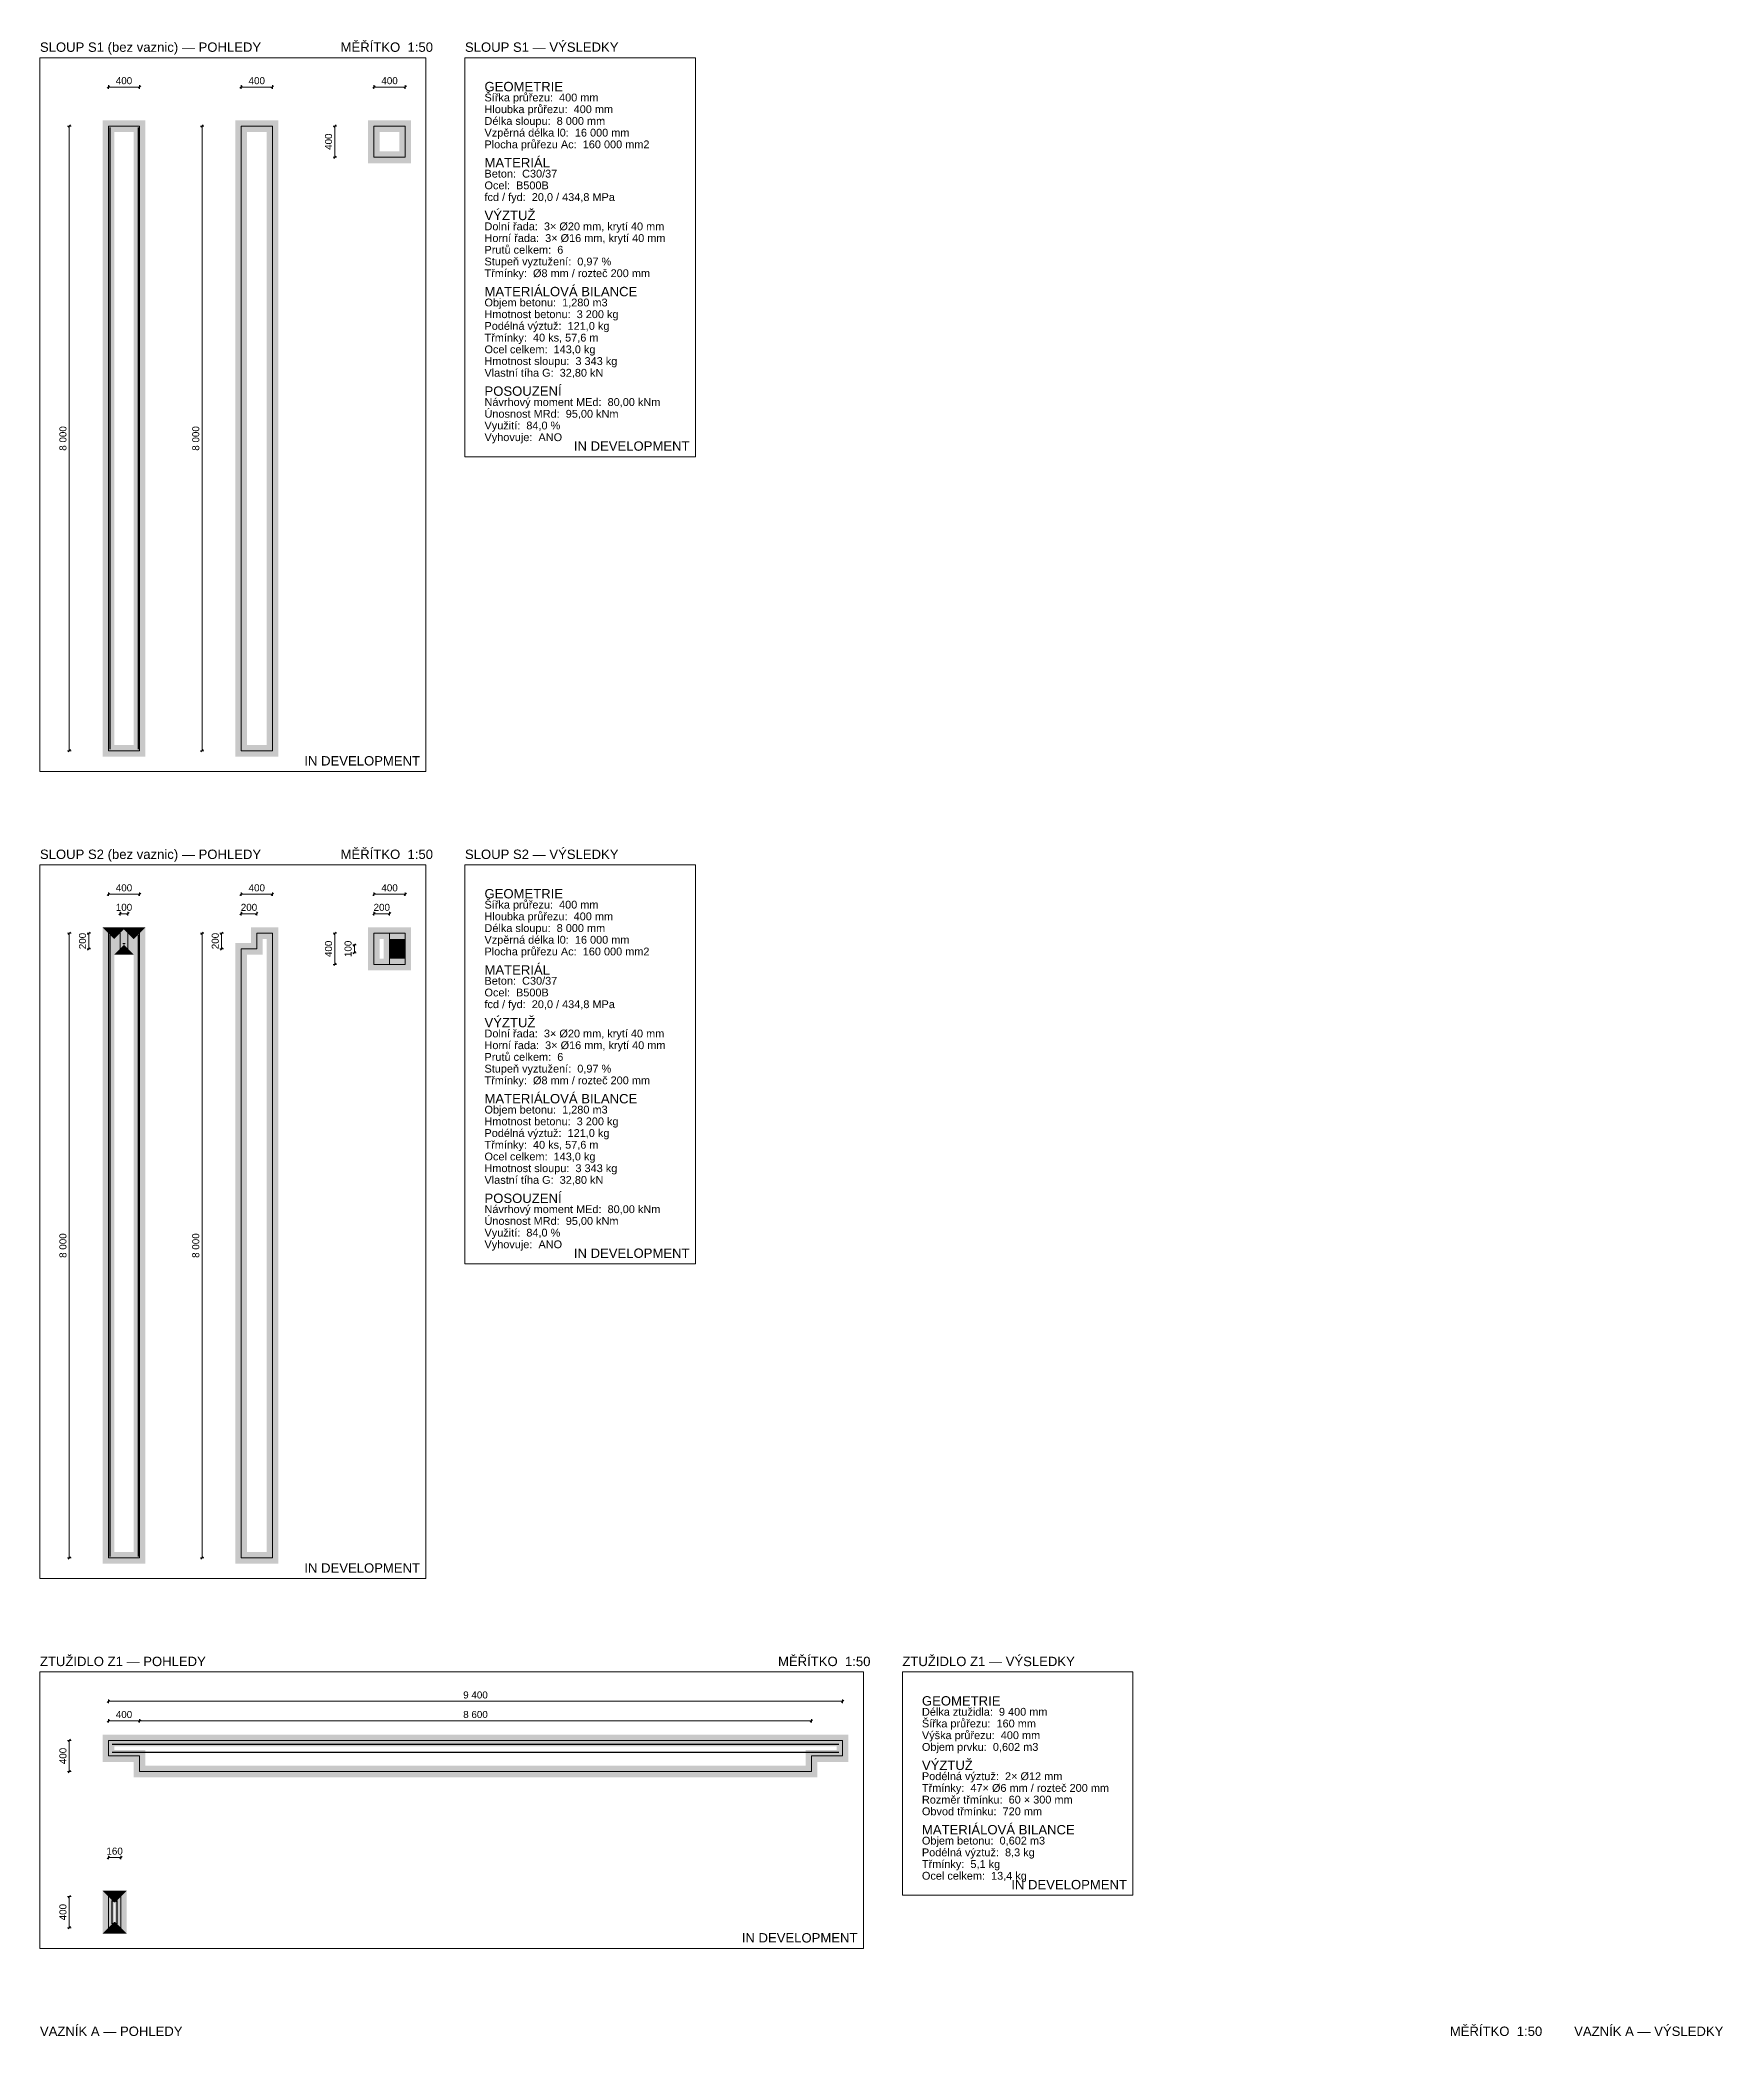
# Model space of a CAD drawing. Header units: millimetres. Extents: x 0 to 23221, y -54861 to 32.
# Drawn here: x 0 to 21547, y -25530 to 32 of the extents above; entities that cross this region are included whole.
import ezdxf

# ---------------------------------------------------------------- set-up
doc = ezdxf.new("R2010")
doc.units = ezdxf.units.MM
for name, color, linetype, lineweight in [('OPTICORS_HLAVICKA', 7, 'CONTINUOUS', 0), ('OPTICORS_POZNAMKA', 9, 'CONTINUOUS', 0), ('OPTICORS_RAMECEK', 9, 'CONTINUOUS', 0), ('OPTICORS_SLOUP_S1_BETON', 7, 'CONTINUOUS', 0), ('OPTICORS_SLOUP_S1_KOTY', 7, 'CONTINUOUS', 0), ('OPTICORS_SLOUP_S1_POPIS', 7, 'CONTINUOUS', 0), ('OPTICORS_SLOUP_S1_VYZTUZ', 8, 'CONTINUOUS', 25), ('OPTICORS_SLOUP_S2_BETON', 7, 'CONTINUOUS', 0), ('OPTICORS_SLOUP_S2_KOTY', 7, 'CONTINUOUS', 0), ('OPTICORS_SLOUP_S2_POPIS', 7, 'CONTINUOUS', 0), ('OPTICORS_SLOUP_S2_VYZTUZ', 8, 'CONTINUOUS', 25), ('OPTICORS_ZTUZIDLO_Z1_BETON', 7, 'CONTINUOUS', 0), ('OPTICORS_ZTUZIDLO_Z1_KOTY', 7, 'CONTINUOUS', 0), ('OPTICORS_ZTUZIDLO_Z1_POPIS', 7, 'CONTINUOUS', 0), ('OPTICORS_ZTUZIDLO_Z1_VYZTUZ', 8, 'CONTINUOUS', 25)]:
    doc.layers.add(name, color=color, linetype=linetype, lineweight=lineweight)
doc.styles.add('OPTICORS', font='arial.ttf')

msp = doc.modelspace()

# ---------------------------------------------------------------- linework, layer by layer
at = {"layer": 'OPTICORS_RAMECEK'}
for points in [[(0, -9336), (4941, -9336), (4941, -195), (0, -195)], [(5441, -5305), (8391, -5305), (8391, -195), (5441, -195)], [(0, -19672), (4941, -19672), (4941, -10531), (0, -10531)], [(5441, -15641), (8391, -15641), (8391, -10531), (5441, -10531)], [(0, -24408), (10541, -24408), (10541, -20867), (0, -20867)], [(11041, -23727), (13991, -23727), (13991, -20867), (11041, -20867)]]:
    msp.add_lwpolyline(points, close=True, dxfattribs=at)
at = {"layer": 'OPTICORS_SLOUP_S1_BETON'}
for points in [[(876, -1071), (1276, -1071), (1276, -9071), (876, -9071)], [(2576, -1071), (2976, -1071), (2976, -9071), (2576, -9071)], [(4276, -1071), (4676, -1071), (4676, -1471), (4276, -1471)]]:
    msp.add_lwpolyline(points, close=True, dxfattribs=at)
for points in [[(801, -996), (1351, -996), (951, -1146), (1201, -1146)], [(801, -9146), (801, -996), (951, -8996), (951, -1146)], [(1351, -996), (1351, -9146), (1201, -1146), (1201, -8996)], [(2501, -996), (3051, -996), (2651, -1146), (2901, -1146)], [(2501, -9146), (2501, -996), (2651, -8996), (2651, -1146)], [(3051, -996), (3051, -9146), (2901, -1146), (2901, -8996)], [(4201, -996), (4751, -996), (4351, -1146), (4601, -1146)], [(4201, -1546), (4201, -996), (4351, -1396), (4351, -1146)], [(4751, -996), (4751, -1546), (4601, -1146), (4601, -1396)], [(4751, -1546), (4201, -1546), (4601, -1396), (4351, -1396)], [(1351, -9146), (801, -9146), (1201, -8996), (951, -8996)], [(3051, -9146), (2501, -9146), (2901, -8996), (2651, -8996)]]:
    msp.add_solid(points, dxfattribs=at)
at = {"layer": 'OPTICORS_SLOUP_S1_KOTY'}
for p, q in [((861, -586), (891, -556)), ((876, -548.5), (876, -593.5)), ((876, -571), (1276, -571)), ((1261, -586), (1291, -556)), ((1276, -548.5), (1276, -593.5)), ((2561, -586), (2591, -556)), ((2576, -548.5), (2576, -593.5)), ((2576, -571), (2976, -571)), ((2961, -586), (2991, -556)), ((2976, -548.5), (2976, -593.5)), ((4261, -586), (4291, -556)), ((4276, -548.5), (4276, -593.5)), ((4276, -571), (4676, -571)), ((4661, -586), (4691, -556)), ((4676, -548.5), (4676, -593.5)), ((353.5, -1071), (398.5, -1071)), ((361, -1086), (391, -1056)), ((376, -1071), (376, -9071)), ((2053.5, -1071), (2098.5, -1071)), ((2061, -1086), (2091, -1056)), ((2076, -1071), (2076, -9071)), ((3753.5, -1071), (3798.5, -1071)), ((3761, -1086), (3791, -1056)), ((3776, -1071), (3776, -1471)), ((3753.5, -1471), (3798.5, -1471)), ((3761, -1486), (3791, -1456)), ((353.5, -9071), (398.5, -9071)), ((361, -9086), (391, -9056)), ((2053.5, -9071), (2098.5, -9071)), ((2061, -9086), (2091, -9056))]:
    msp.add_line(p, q, dxfattribs=at)
at = {"layer": 'OPTICORS_SLOUP_S1_VYZTUZ'}
for p, q in [((896, -1091), (896, -9051)), ((1256, -1091), (1256, -9051))]:
    msp.add_line(p, q, dxfattribs=at)
at = {"layer": 'OPTICORS_SLOUP_S2_BETON'}
for p, q in [((4476, -11407), (4476, -11807)), ((4476, -11557), (4676, -11557)), ((4476, -11657), (4676, -11657))]:
    msp.add_line(p, q, dxfattribs=at)
for points in [[(876, -11407), (1026, -11407), (1026, -11607), (1126, -11607), (1126, -11407), (1276, -11407), (1276, -19407), (876, -19407)], [(2776, -11407), (2976, -11407), (2976, -19407), (2576, -19407), (2576, -11607), (2776, -11607)], [(4276, -11407), (4676, -11407), (4676, -11807), (4276, -11807)]]:
    msp.add_lwpolyline(points, close=True, dxfattribs=at)
for points in [[(801, -11332), (1101, -11332), (951, -11482)], [(801, -19482), (801, -11332), (951, -19332), (951, -11482)], [(1101, -11332), (1101, -11532), (951, -11482), (951, -11682)], [(1051, -11532), (1051, -11332), (1201, -11682), (1201, -11482)], [(1051, -11332), (1351, -11332), (1201, -11482)], [(1351, -11332), (1351, -19482), (1201, -11482), (1201, -19332)], [(2701, -11332), (3051, -11332), (2851, -11482), (2901, -11482)], [(2701, -11532), (2701, -11332), (2851, -11682), (2851, -11482)], [(3051, -11332), (3051, -19482), (2901, -11482), (2901, -19332)], [(4201, -11332), (4751, -11332), (4351, -11482), (4601, -11482)], [(4201, -11882), (4201, -11332), (4351, -11732), (4351, -11482)], [(4551, -11407), (4551, -11807), (4401, -11407), (4401, -11807)], [(4476, -11482), (4676, -11482), (4476, -11632), (4676, -11632)], [(4751, -11332), (4751, -11882), (4601, -11482), (4601, -11732)], [(1101, -11532), (1051, -11532), (951, -11682), (1201, -11682)], [(2501, -19482), (2501, -11532), (2651, -19332), (2651, -11682)], [(2501, -11532), (2701, -11532), (2651, -11682), (2851, -11682)], [(4751, -11882), (4201, -11882), (4601, -11732), (4351, -11732)], [(4476, -11582), (4676, -11582), (4476, -11732), (4676, -11732)], [(1351, -19482), (801, -19482), (1201, -19332), (951, -19332)], [(3051, -19482), (2501, -19482), (2901, -19332), (2651, -19332)]]:
    msp.add_solid(points, dxfattribs=at)
at = {"layer": 'OPTICORS_SLOUP_S2_KOTY'}
for p, q in [((861, -10922), (891, -10892)), ((876, -10884.5), (876, -10929.5)), ((876, -10907), (1276, -10907)), ((1261, -10922), (1291, -10892)), ((1276, -10884.5), (1276, -10929.5)), ((2561, -10922), (2591, -10892)), ((2576, -10884.5), (2576, -10929.5)), ((2576, -10907), (2976, -10907)), ((2961, -10922), (2991, -10892)), ((2976, -10884.5), (2976, -10929.5)), ((4261, -10922), (4291, -10892)), ((4276, -10884.5), (4276, -10929.5)), ((4276, -10907), (4676, -10907)), ((4661, -10922), (4691, -10892)), ((4676, -10884.5), (4676, -10929.5)), ((1011, -11172), (1041, -11142)), ((1026, -11134.5), (1026, -11179.5)), ((1026, -11157), (1126, -11157)), ((1111, -11172), (1141, -11142)), ((1126, -11134.5), (1126, -11179.5)), ((2561, -11172), (2591, -11142)), ((2576, -11134.5), (2576, -11179.5)), ((2576, -11157), (2776, -11157)), ((2761, -11172), (2791, -11142)), ((2776, -11134.5), (2776, -11179.5)), ((4261, -11172), (4291, -11142)), ((4276, -11134.5), (4276, -11179.5)), ((4276, -11157), (4476, -11157)), ((4461, -11172), (4491, -11142)), ((4476, -11134.5), (4476, -11179.5)), ((353.5, -11407), (398.5, -11407)), ((361, -11422), (391, -11392)), ((376, -11407), (376, -19407)), ((603.5, -11407), (648.5, -11407)), ((611, -11422), (641, -11392)), ((626, -11407), (626, -11607)), ((2053.5, -11407), (2098.5, -11407)), ((2061, -11422), (2091, -11392)), ((2076, -11407), (2076, -19407)), ((2303.5, -11407), (2348.5, -11407)), ((2311, -11422), (2341, -11392)), ((2326, -11407), (2326, -11607)), ((3753.5, -11407), (3798.5, -11407)), ((3761, -11422), (3791, -11392)), ((3776, -11407), (3776, -11807)), ((603.5, -11607), (648.5, -11607)), ((611, -11622), (641, -11592)), ((2303.5, -11607), (2348.5, -11607)), ((2311, -11622), (2341, -11592)), ((4003.5, -11557), (4048.5, -11557)), ((4003.5, -11657), (4048.5, -11657)), ((4011, -11572), (4041, -11542)), ((4011, -11672), (4041, -11642)), ((4026, -11557), (4026, -11657)), ((3753.5, -11807), (3798.5, -11807)), ((3761, -11822), (3791, -11792)), ((353.5, -19407), (398.5, -19407)), ((361, -19422), (391, -19392)), ((2053.5, -19407), (2098.5, -19407)), ((2061, -19422), (2091, -19392))]:
    msp.add_line(p, q, dxfattribs=at)
at = {"layer": 'OPTICORS_SLOUP_S2_VYZTUZ'}
for p, q in [((896, -11427), (896, -19387)), ((1256, -11427), (1256, -19387))]:
    msp.add_line(p, q, dxfattribs=at)
at = {"layer": 'OPTICORS_ZTUZIDLO_Z1_BETON'}
for points in [[(876, -21743), (10276, -21743), (10276, -21943), (9876, -21943), (9876, -22143), (1276, -22143), (1276, -21943), (876, -21943)], [(876, -23743), (1036, -23743), (1036, -24143), (876, -24143)]]:
    msp.add_lwpolyline(points, close=True, dxfattribs=at)
for points in [[(801, -21668), (10351, -21668), (951, -21818), (10201, -21818)], [(801, -22018), (801, -21668), (951, -21868), (951, -21818)], [(10351, -21668), (10351, -22018), (10201, -21818), (10201, -21868)], [(1201, -22018), (801, -22018), (1351, -21868), (951, -21868)], [(1201, -22218), (1201, -22018), (1351, -22068), (1351, -21868)], [(10351, -22018), (9951, -22018), (10201, -21868), (9801, -21868)], [(9951, -22018), (9951, -22218), (9801, -21868), (9801, -22068)], [(9951, -22218), (1201, -22218), (9801, -22068), (1351, -22068)], [(801, -23668), (1111, -23668), (951, -23818), (961, -23818)], [(801, -24218), (801, -23668), (951, -24068), (951, -23818)], [(1111, -23668), (1111, -24218), (961, -23818), (961, -24068)], [(1111, -24218), (801, -24218), (961, -24068), (951, -24068)]]:
    msp.add_solid(points, dxfattribs=at)
at = {"layer": 'OPTICORS_ZTUZIDLO_Z1_KOTY'}
for p, q in [((861, -21258), (891, -21228)), ((876, -21220.5), (876, -21265.5)), ((876, -21243), (10276, -21243)), ((876, -21470.5), (876, -21515.5)), ((1276, -21470.5), (1276, -21515.5)), ((1276, -21470.5), (1276, -21515.5)), ((9876, -21470.5), (9876, -21515.5)), ((10261, -21258), (10291, -21228)), ((10276, -21220.5), (10276, -21265.5)), ((861, -21508), (891, -21478)), ((876, -21493), (1276, -21493)), ((1261, -21508), (1291, -21478)), ((1261, -21508), (1291, -21478)), ((1276, -21493), (9876, -21493)), ((9861, -21508), (9891, -21478)), ((353.5, -21743), (398.5, -21743)), ((361, -21758), (391, -21728)), ((376, -21743), (376, -22143)), ((353.5, -22143), (398.5, -22143)), ((361, -22158), (391, -22128)), ((861, -23258), (891, -23228)), ((876, -23220.5), (876, -23265.5)), ((876, -23243), (1036, -23243)), ((1021, -23258), (1051, -23228)), ((1036, -23220.5), (1036, -23265.5)), ((353.5, -23743), (398.5, -23743)), ((361, -23758), (391, -23728)), ((376, -23743), (376, -24143)), ((353.5, -24143), (398.5, -24143)), ((361, -24158), (391, -24128))]:
    msp.add_line(p, q, dxfattribs=at)
at = {"layer": 'OPTICORS_ZTUZIDLO_Z1_VYZTUZ'}
for p, q in [((926, -21793), (10226, -21793)), ((926, -21893), (10226, -21893))]:
    msp.add_line(p, q, dxfattribs=at)
msp.add_lwpolyline([(926, -23793), (986, -23793), (986, -24093), (926, -24093)], close=True, dxfattribs=at)
for centre in [(932, -23799), (980, -23799)]:
    msp.add_circle(centre, 6, dxfattribs=at)

# ---------------------------------------------------------------- texts
at = {"layer": 'OPTICORS_HLAVICKA', "char_height": 120, "attachment_point": 1, "style": 'OPTICORS'}
for s, insert in [('SLOUP S1 (bez vaznic) — POHLEDY', (0, 0)), ('MĚŘÍTKO  1:50', (3849, 0)), ('SLOUP S1 — VÝSLEDKY', (5441, 0)), ('SLOUP S2 (bez vaznic) — POHLEDY', (0, -10336)), ('MĚŘÍTKO  1:50', (3849, -10336)), ('SLOUP S2 — VÝSLEDKY', (5441, -10336)), ('ZTUŽIDLO Z1 — POHLEDY', (0, -20672)), ('MĚŘÍTKO  1:50', (9449, -20672)), ('ZTUŽIDLO Z1 — VÝSLEDKY', (11041, -20672)), ('VAZNÍK A — POHLEDY', (0, -25408)), ('MĚŘÍTKO  1:50', (18049, -25408)), ('VAZNÍK A — VÝSLEDKY', (19641, -25408))]:
    msp.add_mtext(s, dxfattribs=dict(at, insert=insert))
at = {"layer": 'OPTICORS_POZNAMKA', "char_height": 120, "attachment_point": 9, "style": 'OPTICORS'}
for insert in [(8316, -5230), (4866, -9261), (8316, -15566), (4866, -19597), (13916, -23652), (10466, -24333)]:
    msp.add_mtext('IN DEVELOPMENT', dxfattribs=dict(at, insert=insert))
at = {"layer": 'OPTICORS_SLOUP_S1_KOTY', "char_height": 90, "attachment_point": 5, "style": 'OPTICORS'}
for insert in [(1076, -490), (2776, -490), (4476, -490)]:
    msp.add_mtext('400', dxfattribs=dict(at, insert=insert))
at = {"layer": 'OPTICORS_SLOUP_S1_KOTY', "char_height": 90, "attachment_point": 5, "rotation": 90, "style": 'OPTICORS'}
for s, insert in [('400', (3695, -1271)), ('8 000', (295, -5071)), ('8 000', (1995, -5071))]:
    msp.add_mtext(s, dxfattribs=dict(at, insert=insert))
at = {"layer": 'OPTICORS_SLOUP_S1_POPIS', "attachment_point": 1, "style": 'OPTICORS'}
for s, insert, char_height in [('GEOMETRIE', (5691, -505), 120), ('Šířka průřezu:  400 mm', (5691, -655), 100), ('Hloubka průřezu:  400 mm', (5691, -805), 100), ('Délka sloupu:  8 000 mm', (5691, -955), 100), ('Vzpěrná délka l0:  16 000 mm', (5691, -1105), 100), ('Plocha průřezu Ac:  160 000 mm2', (5691, -1255), 100), ('MATERIÁL', (5691, -1480), 120), ('Ocel:  B500B', (5691, -1780), 100), ('Beton:  C30/37', (5691, -1630), 100), ('fcd / fyd:  20,0 / 434,8 MPa', (5691, -1930), 100), ('VÝZTUŽ', (5691, -2155), 120), ('Dolní řada:  3× %%c20 mm, krytí 40 mm', (5691, -2305), 100), ('Horní řada:  3× %%c16 mm, krytí 40 mm', (5691, -2455), 100), ('Stupeň vyztužení:  0,97 %', (5691, -2755), 100), ('Prutů celkem:  6', (5691, -2605), 100), ('Třmínky:  %%c8 mm / rozteč 200 mm', (5691, -2905), 100), ('Objem betonu:  1,280 m3', (5691, -3280), 100), ('MATERIÁLOVÁ BILANCE', (5691, -3130), 120), ('Hmotnost betonu:  3 200 kg', (5691, -3430), 100), ('Podélná výztuž:  121,0 kg', (5691, -3580), 100), ('Třmínky:  40 ks, 57,6 m', (5691, -3730), 100), ('Ocel celkem:  143,0 kg', (5691, -3880), 100), ('Hmotnost sloupu:  3 343 kg', (5691, -4030), 100), ('Vlastní tíha G:  32,80 kN', (5691, -4180), 100), ('Návrhový moment MEd:  80,00 kNm', (5691, -4555), 100), ('POSOUZENÍ', (5691, -4405), 120), ('Využití:  84,0 %', (5691, -4855), 100), ('Únosnost MRd:  95,00 kNm', (5691, -4705), 100), ('Vyhovuje:  ANO', (5691, -5005), 100)]:
    msp.add_mtext(s, dxfattribs=dict(at, insert=insert, char_height=char_height))
at = {"layer": 'OPTICORS_SLOUP_S2_KOTY', "char_height": 90, "attachment_point": 5, "style": 'OPTICORS'}
for s, insert in [('400', (1076, -10826)), ('400', (2776, -10826)), ('400', (4476, -10826)), ('100', (1076, -11076)), ('200', (2676, -11076)), ('200', (4376, -11076))]:
    msp.add_mtext(s, dxfattribs=dict(at, insert=insert))
at = {"layer": 'OPTICORS_SLOUP_S2_KOTY', "char_height": 90, "attachment_point": 5, "rotation": 90, "style": 'OPTICORS'}
for s, insert in [('200', (545, -11507)), ('200', (2245, -11507)), ('400', (3695, -11607)), ('100', (3945, -11607)), ('8 000', (295, -15407)), ('8 000', (1995, -15407))]:
    msp.add_mtext(s, dxfattribs=dict(at, insert=insert))
at = {"layer": 'OPTICORS_SLOUP_S2_POPIS', "attachment_point": 1, "style": 'OPTICORS'}
for s, insert, char_height in [('Šířka průřezu:  400 mm', (5691, -10991), 100), ('GEOMETRIE', (5691, -10841), 120), ('Hloubka průřezu:  400 mm', (5691, -11141), 100), ('Vzpěrná délka l0:  16 000 mm', (5691, -11441), 100), ('Délka sloupu:  8 000 mm', (5691, -11291), 100), ('Plocha průřezu Ac:  160 000 mm2', (5691, -11591), 100), ('Beton:  C30/37', (5691, -11966), 100), ('MATERIÁL', (5691, -11816), 120), ('fcd / fyd:  20,0 / 434,8 MPa', (5691, -12266), 100), ('Ocel:  B500B', (5691, -12116), 100), ('VÝZTUŽ', (5691, -12491), 120), ('Dolní řada:  3× %%c20 mm, krytí 40 mm', (5691, -12641), 100), ('Horní řada:  3× %%c16 mm, krytí 40 mm', (5691, -12791), 100), ('Prutů celkem:  6', (5691, -12941), 100), ('Třmínky:  %%c8 mm / rozteč 200 mm', (5691, -13241), 100), ('Stupeň vyztužení:  0,97 %', (5691, -13091), 100), ('MATERIÁLOVÁ BILANCE', (5691, -13466), 120), ('Objem betonu:  1,280 m3', (5691, -13616), 100), ('Hmotnost betonu:  3 200 kg', (5691, -13766), 100), ('Třmínky:  40 ks, 57,6 m', (5691, -14066), 100), ('Podélná výztuž:  121,0 kg', (5691, -13916), 100), ('Ocel celkem:  143,0 kg', (5691, -14216), 100), ('Vlastní tíha G:  32,80 kN', (5691, -14516), 100), ('Hmotnost sloupu:  3 343 kg', (5691, -14366), 100), ('POSOUZENÍ', (5691, -14741), 120), ('Únosnost MRd:  95,00 kNm', (5691, -15041), 100), ('Návrhový moment MEd:  80,00 kNm', (5691, -14891), 100), ('Využití:  84,0 %', (5691, -15191), 100), ('Vyhovuje:  ANO', (5691, -15341), 100)]:
    msp.add_mtext(s, dxfattribs=dict(at, insert=insert, char_height=char_height))
at = {"layer": 'OPTICORS_ZTUZIDLO_Z1_KOTY', "char_height": 90, "attachment_point": 5, "style": 'OPTICORS'}
for s, insert in [('9 400', (5576, -21162)), ('400', (1076, -21412)), ('8 600', (5576, -21412)), ('160', (956, -23162))]:
    msp.add_mtext(s, dxfattribs=dict(at, insert=insert))
at = {"layer": 'OPTICORS_ZTUZIDLO_Z1_KOTY', "char_height": 90, "attachment_point": 5, "rotation": 90, "style": 'OPTICORS'}
for insert in [(295, -21943), (295, -23943)]:
    msp.add_mtext('400', dxfattribs=dict(at, insert=insert))
at = {"layer": 'OPTICORS_ZTUZIDLO_Z1_POPIS', "attachment_point": 1, "style": 'OPTICORS'}
for s, insert, char_height in [('GEOMETRIE', (11291, -21177), 120), ('Šířka průřezu:  160 mm', (11291, -21477), 100), ('Délka ztužidla:  9 400 mm', (11291, -21327), 100), ('Výška průřezu:  400 mm', (11291, -21627), 100), ('VÝZTUŽ', (11291, -22002), 120), ('Objem prvku:  0,602 m3', (11291, -21777), 100), ('Podélná výztuž:  2× %%c12 mm', (11291, -22152), 100), ('Třmínky:  47× %%c6 mm / rozteč 200 mm', (11291, -22302), 100), ('Rozměr třmínku:  60 × 300 mm', (11291, -22452), 100), ('Obvod třmínku:  720 mm', (11291, -22602), 100), ('Objem betonu:  0,602 m3', (11291, -22977), 100), ('MATERIÁLOVÁ BILANCE', (11291, -22827), 120), ('Podélná výztuž:  8,3 kg', (11291, -23127), 100), ('Třmínky:  5,1 kg', (11291, -23277), 100), ('Ocel celkem:  13,4 kg', (11291, -23427), 100)]:
    msp.add_mtext(s, dxfattribs=dict(at, insert=insert, char_height=char_height))

doc.saveas('drawing.dxf')
